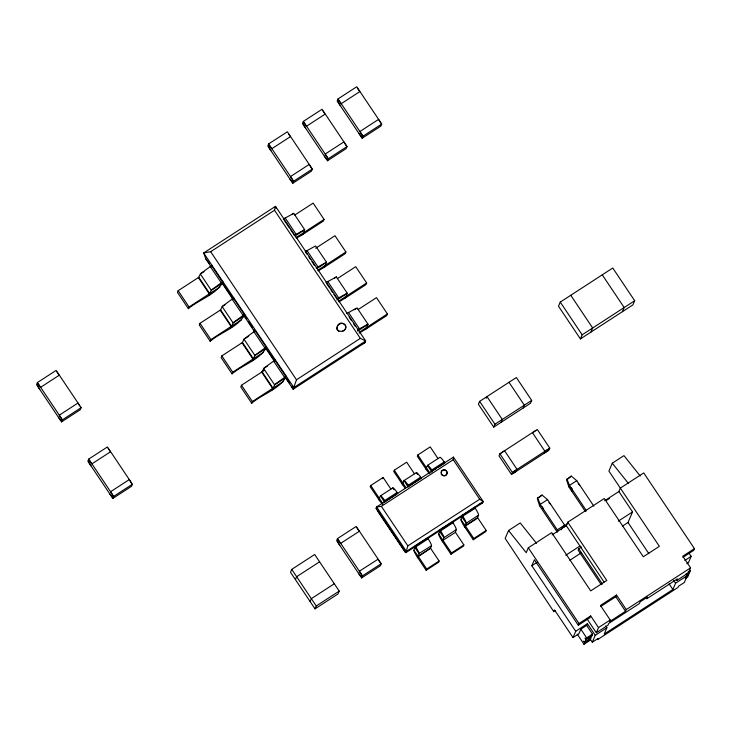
<?xml version="1.0" encoding="UTF-8"?>
<svg xmlns="http://www.w3.org/2000/svg" width="731" height="731" viewBox="0 0 731 731"><rect width="100%" height="100%" fill="white"/><g stroke="black" fill="none" stroke-linecap="round" stroke-linejoin="round"><path stroke-width="1.1" d="M475.086 507.743L482.679 502.818L483.218 501.548L479.71 499.227L453.238 459.717L453.439 457.103L376.62 506.948L376.081 508.209L378.676 512.678L405.148 552.188L405.86 552.663L414.395 547.126M337.064 326.775C335.593 331.892 343.479 332.87 345.324 328.776M345.662 328.036C347.079 323.577 340.564 321.914 338.151 325.085M210.857 266.413L205.795 258.847L203.675 252.953L210.665 251.702L274.518 210.263L275.505 206.343L365.683 340.966L364.97 342.629L293.14 389.239L285.547 377.9M440.016 529.938L438.673 534.306A8.068 1.188 57 0 0 441.433 539.944L450.954 554.226L463.344 546.185L463.883 544.924L455.459 532.351L456.308 529.317A8.068 1.188 57 0 0 453.54 523.67L452.407 521.897L440.016 529.938L441.149 531.711A8.068 1.188 57 0 1 443.918 537.349L442.575 541.717M479.71 499.227L407.843 545.865L405.86 552.663L376.081 508.209M276.208 208.308L275.505 206.343L203.675 252.953L293.853 387.567L365.683 340.966L360.337 338.362L296.484 379.791L293.14 389.239L291.66 386.251M413.892 550.087L414.842 547.556L419.137 553.723L418.196 556.291L426.712 569.038L426.173 570.308L416.652 556.026A8.068 1.188 57 0 1 413.892 550.379L418.187 556.236L430.577 548.195L431.528 545.39A8.068 1.188 57 0 0 428.759 539.752L427.461 537.733M460.969 519.54L462.156 515.218L463.454 517.237A8.068 1.188 57 0 1 466.214 522.884L465.281 525.744L473.789 538.491L473.249 539.752L463.737 525.479A8.068 1.188 57 0 1 460.978 519.832L465.272 525.69L477.663 517.649L478.604 514.843A8.068 1.188 57 0 0 475.844 509.196L474.547 507.177M317.839 270.287L325.322 265.316L326.501 262.255L315.582 245.963L305.238 251.574M338.59 301.254L346.074 296.283L347.252 293.222L336.333 276.93L325.98 282.541M359.332 332.221L366.816 327.25L367.995 324.189L357.075 307.897L346.722 313.517M37.427 382.532L36.55 384.597L61.532 421.888L80.246 409.744L81.123 407.679L56.141 370.389L37.427 382.532L62.409 419.822L61.532 421.888M39.675 389.257L37.427 385.529L38.113 383.921L40.452 387.421L59.165 375.277L56.826 371.787M58.407 417.227L60.847 420.489L61.532 418.881L59.293 415.162L77.998 403.019L79.661 405.869M88.716 459.086L87.839 461.151L112.821 498.441L131.525 486.298L132.412 484.233L107.43 446.943L88.716 459.086L113.698 496.376L112.821 498.441M90.955 465.811L88.716 462.083L89.401 460.475L91.74 463.975L110.454 451.831L108.106 448.341M211.963 265.335L200.614 273.632L198.658 277.387L178.154 290.71L177.441 292.373L188.36 308.674C198.777 299.737 214.75 295.251 222.169 283.299L222.882 281.627L211.524 289.924L209.642 293.634L189.073 307.002L188.36 308.674M109.696 493.781L112.135 497.043L112.821 495.435L110.573 491.716L129.286 479.573L131.534 483.301M268.652 143.916L267.774 145.981L292.756 183.28L311.47 171.136L312.347 169.071L287.365 131.781L268.652 143.916L293.634 181.206L292.756 183.28M208.573 295.562L209.285 293.889L198.366 277.588L199.006 278.365M270.899 150.65L268.652 146.922L269.337 145.314L271.676 148.813L290.39 136.67L288.635 134.047M233.801 297.928L222.443 306.225L220.488 309.99L199.992 323.303L199.28 324.975L210.199 341.267C220.616 332.331 236.588 327.844 244.008 315.893L244.721 314.229L233.363 322.526L231.526 326.19L241.65 319.767M303.347 121.41L302.47 123.475L327.451 160.765L346.156 148.621L347.042 146.556L322.06 109.266L303.347 121.41L328.329 158.7L327.451 160.765M210.199 341.267L210.912 339.604L231.48 326.236L220.625 309.871M305.585 128.135L303.347 124.407L304.032 122.799L306.371 126.299L325.085 114.155M289.631 178.611L292.071 181.882L292.756 180.274L290.518 176.546L309.222 164.411L311.47 168.13M230.411 328.155L231.124 326.492L220.205 310.191M255.64 330.522L244.282 338.818L242.326 342.583L221.831 355.896L221.118 357.569L232.038 373.87C242.454 364.933 258.427 360.447 265.846 348.495L266.559 346.823L255.201 355.12L253.246 358.884L232.75 372.198L232.038 373.87M338.042 98.895L337.155 100.96L362.137 138.25L380.851 126.116L381.728 124.051L356.746 86.751L338.042 98.895L363.024 136.185L362.137 138.25M340.28 105.62L338.042 101.901L338.727 100.293L341.066 103.784L359.771 91.649L357.432 88.149M324.326 156.105L326.766 159.367L327.451 157.759L325.204 154.04L343.917 141.896L346.165 145.624M296.448 238.233L303.146 234.194L303.858 232.522L324.071 219.41L313.151 203.108L294.776 215.033M263.955 370.635L241.486 385.237L240.773 386.909L251.692 403.21C262.109 394.274 278.082 389.787 285.501 377.836L286.214 376.163L274.856 384.46L273.019 388.124L283.144 381.701M252.25 360.758L252.963 359.085L242.043 342.784L242.683 343.561M359.022 133.59L361.461 136.861L362.147 135.253L359.899 131.525L378.612 119.381L380.851 123.11M324.071 219.41L323.358 221.082L303.146 234.194M251.692 403.21L252.405 401.538L272.974 388.17L262.118 371.805L263.937 368.159L275.295 359.862M271.905 390.089L272.608 388.426L261.698 372.125M318.287 270.835L324.984 266.788L325.697 265.115L345.909 252.003L334.99 235.711L315.701 248.22M345.909 252.003L345.196 253.675L324.984 266.788M339.038 301.802L345.736 297.755L346.448 296.082L366.651 282.97L355.732 266.678L337.366 278.593M366.651 282.97L365.939 284.642L345.736 297.755M359.076 333.162L366.478 328.722L367.19 327.059L387.403 313.937L376.483 297.645L358.108 309.56M387.403 313.937L386.69 315.609L366.478 328.722M291.733 569.385L290.509 572.272L315.024 608.868L337.978 593.974L339.211 591.087L314.686 554.491L291.733 569.385L316.258 605.981L315.024 608.868M295.415 579.592L296.64 576.704L319.593 561.81M310.118 601.549L311.351 598.662L334.305 583.767M337.503 538.573L336.625 540.638L361.607 577.929L380.312 565.794L381.198 563.729L356.216 526.43L337.503 538.573L362.485 575.864L361.607 577.929M339.751 545.299L337.503 541.58L338.188 539.971L340.527 543.462L359.241 531.327L356.902 527.828M390.911 489.076L383.135 477.462L370.745 485.503L370.206 486.764L379.764 500.954A8.068 1.188 57 0 0 382.733 504.39M382.596 478.723L383.135 477.462M378.585 499.273L379.124 498.003L370.745 485.503M414.459 473.798L406.674 462.184L394.283 470.225L393.744 471.486L403.302 485.676A8.068 1.188 57 0 0 405.449 488.326M358.482 573.268L360.922 576.54L361.607 574.932L359.369 571.203L377.973 559.288M402.123 483.995L402.662 482.734L394.283 470.225M437.997 458.52L430.221 446.906L417.83 454.947L417.291 456.217L426.84 470.398A8.068 1.188 57 0 0 428.987 473.048M425.67 468.717L426.21 467.456L417.83 454.947M429.956 473.204L426.356 467.648L427.644 465.3A8.068 1.188 57 0 1 431.199 469.092L432.377 470.773L431.838 472.034L431.811 469.96L444.201 461.919M479.627 401.365L478.394 404.252L493.717 427.123L530.441 403.293L531.675 400.405L516.351 377.534L479.627 401.365L494.951 424.236L493.717 427.123M417.794 557.799L418.333 556.529L430.577 548.223M486.252 398.276L486.974 396.595L502.298 419.475L501.064 422.354M430.723 548.497L439.103 560.997L438.563 562.267L426.173 570.308M450.954 554.226L451.493 552.956L463.883 544.924M560.248 302.095L558.493 306.216L580.405 338.928L632.918 304.854L634.682 300.724L612.761 268.021L560.248 302.095L582.159 334.807L580.405 338.928M464.879 527.243L465.419 525.982L477.809 517.941L486.179 530.45L485.64 531.711L473.249 539.752M499.876 453.768L498.99 455.833L511.481 474.474L548.908 450.195L549.785 448.13L537.294 429.481L499.876 453.768L512.367 472.409L511.481 474.474M523.104 408.053L524.328 405.175L509.004 382.304M516.159 471.44L512.751 473.487L513.436 471.879L517.045 469.375L504.554 450.725L500.945 453.238M590.904 332.112L592.667 327.991L570.756 295.278M536.499 543.334L520.234 522.93L508.538 530.514L505.176 538.409L553.769 611.637L555.432 610.549M544.23 453.229L547.83 450.725L548.515 449.117L545.006 451.392L532.515 432.752L536.024 430.468M565.282 526.11A3.893 0.576 57 0 1 564.615 525.123L547.546 499.638L542.055 495.051L537.678 497.893L537.312 498.752L539.624 505.815L557.296 532.186M542.055 495.051L539.058 497.619M539.624 505.815L540.236 504.381L547.546 499.638M622.419 311.671L624.173 307.541L602.262 274.838M640.237 476.018L623.963 455.623L612.276 463.207L608.914 471.093L659.371 546.322L643.298 556.757L604.281 498.515L567.759 522.217L606.767 580.46L590.703 590.886L551.686 532.643L528.303 547.811L526.229 552.691L508.538 530.514M593.837 506.163L576.768 480.678L571.277 476.091L566.534 479.792L568.846 486.855L585.284 511.389M553.769 611.637L554.5 609.919L573.031 637.578L575.726 631.273L531.83 565.748L534.398 559.727L578.294 625.243L589.981 617.658L590.712 615.941L598.515 627.591L596.313 632.754L586.874 618.664M571.277 476.091L567.402 479.225M568.846 486.855L569.458 485.421L576.768 480.678M561.307 529.847L562.559 526.905L568.042 523.35M552.106 534.854L566.287 525.653L567.759 522.217M581.52 546.989L578.778 548.762L578.166 550.196L601.202 584.59M604.701 500.726L618.883 491.524L620.354 488.089L643.728 472.92L694.45 548.634L693.719 550.352L682.928 557.351M578.294 625.243L579.025 623.525L590.712 615.941M590.328 639.305L592.284 642.22L595.217 635.33L587.413 623.689L586.682 625.407L580.834 629.199L578.879 633.786L573.031 637.578M622.3 526.229L628.011 522.528L632.543 511.91L618.883 491.524M577.234 634.142L583.996 644.249L584.608 642.814L590.447 639.022L590.2 638.629M584.608 642.814L583.749 641.069L584.855 642.238L585.887 639.799L591.735 636.007L591.077 634.892M585.887 639.799L585.038 638.053L586.134 639.223L586.682 637.935L592.53 634.142L586.682 625.407M590.447 639.022L589.835 640.457L583.996 644.249M584.855 642.238L590.694 638.446L591.735 636.007M586.134 639.223L591.982 635.431L592.53 634.142M600.663 606.547L615.794 596.734L616.525 595.016L626.275 609.572L625.544 611.299L609.471 621.725L610.211 620.007L600.453 605.442L616.525 595.016M605.643 625.873L606.904 627.746L604.208 634.06L672.885 589.506L675.572 583.192L687.259 575.608L686.062 573.817M688.639 552.627L691.142 556.373L688.456 562.687L686.784 563.765M687.259 575.608L684.326 582.488L678.478 586.28L677.993 587.432L597.638 639.57L598.122 638.428L592.284 642.22M688.364 573.022L690.567 567.859L682.763 556.218L694.45 548.634M688.09 575.114L687.725 576.933L685.221 578.559M686.912 576.01L688.584 574.922L689.379 572.099M596.313 632.754L608.009 625.169L608.74 623.442L639.424 603.541L640.155 601.814L647.465 597.072L646.725 598.799L677.409 578.888L676.678 580.606L689.872 571.916L690.42 570.628L687.917 572.245M337.548 325.715L336.881 329.224L338.928 331.435M382.87 503.75L379.279 498.195L380.403 495.91L392.949 487.815A8.068 1.188 57 0 1 396.504 491.597L397.847 493.526M405.824 487.55L402.818 482.917L403.951 480.632L416.496 472.537A8.068 1.188 57 0 1 420.051 476.32L421.385 478.248M337.411 326.035C341.423 318.086 351.026 328.21 342.373 331.381M294.684 235.848L296.046 234.176L285.127 217.875M301.821 235.035L303.858 232.522L296.009 237.685M305.604 252.149L306.965 250.477L317.884 266.778L316.523 268.451M323.659 267.628L325.332 265.326M337.265 299.418L338.627 297.745L327.707 281.444M344.402 298.595L346.11 296.274M358.016 330.385L359.378 328.712L348.459 312.411M365.144 329.571L366.916 327.223M442.027 540.867L455.459 532.351M291.879 214.603L293.743 213.361L304.663 229.662L303.493 232.723M295.306 235.875L304.663 229.662L294.319 235.281L290.673 229.845M317.144 268.469L326.501 262.255L316.148 267.875M334.46 278.173L336.333 276.93M336.954 300.057L347.252 293.222L336.9 298.842M354.27 309.761L356.143 308.519M357.706 331.024L367.995 324.189L357.642 329.809M293.634 181.206L312.347 169.071M328.329 158.7L347.042 146.556M363.024 136.185L381.728 124.051M62.409 419.822L81.123 407.679M113.698 496.376L132.412 484.233M582.159 334.807L634.682 300.724M494.951 424.236L531.675 400.405M397.116 492.475L384.725 500.507L384.753 502.581L380.559 495.856A8.068 1.188 57 0 1 384.113 499.638L385.456 501.567L396.896 494.147M408.263 485.238L420.654 477.197M420.435 478.869L408.995 486.289L407.66 484.361A8.068 1.188 57 0 0 404.106 480.578L408.209 487.193M436.352 468.544L432.377 470.773M438.262 467.301L444.932 462.979L443.589 461.051A8.068 1.188 57 0 0 440.035 457.259L427.489 465.364L431.71 471.87M453.439 457.103L483.218 501.548L406.399 551.402L376.62 506.948L381.372 506.345L453.238 459.717M512.367 472.409L549.785 448.13M362.485 575.864L381.198 563.729M316.258 605.981L339.211 591.087M427.626 537.979L415.235 546.02L414.833 547.519M474.711 507.424L462.321 515.465L461.782 516.735L475.26 508.283M427.672 538.509L447.582 525.589M450.433 523.743L462.76 515.739M428.174 538.829L415.784 546.87C413.097 548.14 415.966 543.718 416.368 547.784A8.068 1.188 57 0 1 419.137 553.431L431.528 545.682M452.955 522.747L439.623 531.501L443.918 537.65L456.308 529.61M478.613 515.136L466.223 523.177L461.919 517.027M426.712 569.038L439.103 560.997M473.789 538.491L486.179 530.45M537.678 497.893L540.236 504.381L557.305 529.865L564.615 525.123M606.62 500.315L609.426 498.496M531.83 565.748L537.221 562.249M565.757 555.24L579.939 546.039M618.362 521.112L632.543 511.91M569.814 560.284L581.236 552.874M575.726 631.273L587.413 623.689M684.856 560.458L691.142 556.373M598.515 627.591L610.211 620.007M626.275 609.572L690.567 567.859M686.29 574.657L689.625 572.492M595.217 635.33L606.904 627.746M685.833 577.125L688.337 575.498M203.995 271.658L200.321 273.988L211.241 290.28L221.347 283.884M219.821 287.164L209.706 293.57L198.786 277.268M224.91 304.836L222.16 306.581L233.079 322.883L243.185 316.477M248.586 336.269L243.999 339.175L254.918 355.476L265.024 349.08M263.489 352.36L253.383 358.766L242.464 342.464M267.327 366.185L263.644 368.515L274.564 384.817L284.679 378.411M360.42 344.895L364.97 342.629M478.896 504.646L482.679 502.818M464.331 526.393L465.419 525.982M417.246 556.949L418.333 556.529M578.12 483.739L579.692 485.046M548.899 502.7L550.47 504.006M426.328 467.612L426.237 469.53M402.818 482.917L402.69 484.808M379.279 498.195L379.151 500.077M293.743 213.361L283.4 218.98L289.458 228.035M210.857 267.263L210.208 266.486L221.776 283.555L222.48 281.892L211.561 265.591M209.285 293.889L209.925 294.657M231.124 326.492L231.764 327.26M252.963 359.085L253.602 359.853M272.608 388.426L273.257 389.194M612.276 463.207L628.541 483.602M591.48 634.746L591.982 635.431M590.191 637.752L590.694 638.446M205.795 258.847L209.249 263.37M438.673 534.014L451.493 552.956M673.69 580.377L675.572 583.192M628.011 522.528L648.863 553.65M669.093 583.841L672.885 589.506M322.736 110.664L324.5 113.287M586.527 510.896L569.458 485.421L566.9 478.933M615.794 596.734L625.544 611.299M566.287 525.653L604.034 582.004M578.778 548.762L602.435 584.078M528.303 547.811L579.025 623.525M580.834 629.199L586.682 637.935M305.841 252.487L307.057 254.297M308.875 257.01L310.693 259.724M311.909 261.534L314.33 265.161M326.583 283.454L329.617 287.977M330.832 289.787L332.651 292.51M333.866 294.319L336.287 297.937M349.153 317.135L351.574 320.754M353.402 323.477L355.22 326.19M274.518 210.263L360.337 338.362M381.372 506.345L407.843 545.865M210.665 251.702L296.484 379.791M233.399 298.184L244.318 314.485L243.606 316.157L232.047 299.089M222.608 283.189L232.111 297.371M244.145 315.335L246.685 319.118M248.577 321.951L252.378 327.625M253.648 329.517L254.918 331.408M266.952 349.372L274.554 360.721M286.589 378.685L289.759 383.419M221.621 282.477L233.006 299.482M243.77 315.545L254.534 331.609M265.929 348.614L274.783 361.836M378.567 560.165L380.321 562.788M178.154 290.71L189.073 307.002M199.992 323.303L210.912 339.604M221.831 355.896L232.75 372.198M241.486 385.237L252.405 401.538M416.341 472.601L417.529 474.446M392.794 487.869L393.982 489.724M571.651 487.933L572.382 489.788M542.429 506.894L543.17 508.749M570.783 488.198L571.77 491.223M441.131 472.336A2.988 2.942 23.1 0 1 444.631 470.06A2.988 2.942 23.1 0 1 446.97 473.551A2.988 2.942 23.1 0 1 443.47 475.826M442.73 475.57A2.988 2.942 23.1 0 1 442.081 475.132M441.57 474.547A2.988 2.942 23.1 0 1 441.232 473.852M562.559 526.905A8.809 1.298 57 0 1 563.939 527.535M557.972 530.852A3.893 0.576 57 0 1 557.305 529.865M255.238 330.787L254.525 332.459L253.885 331.682L265.444 348.751L266.157 347.079L255.238 330.787M274.893 360.118L274.18 361.79L273.54 361.023L285.099 378.091L285.812 376.419L274.893 360.118M441.679 474.309A2.988 2.942 23.1 0 0 446.824 474.035A2.988 2.942 23.1 0 0 443.964 469.759A2.988 2.942 23.1 0 0 441.679 474.309"/></g></svg>
